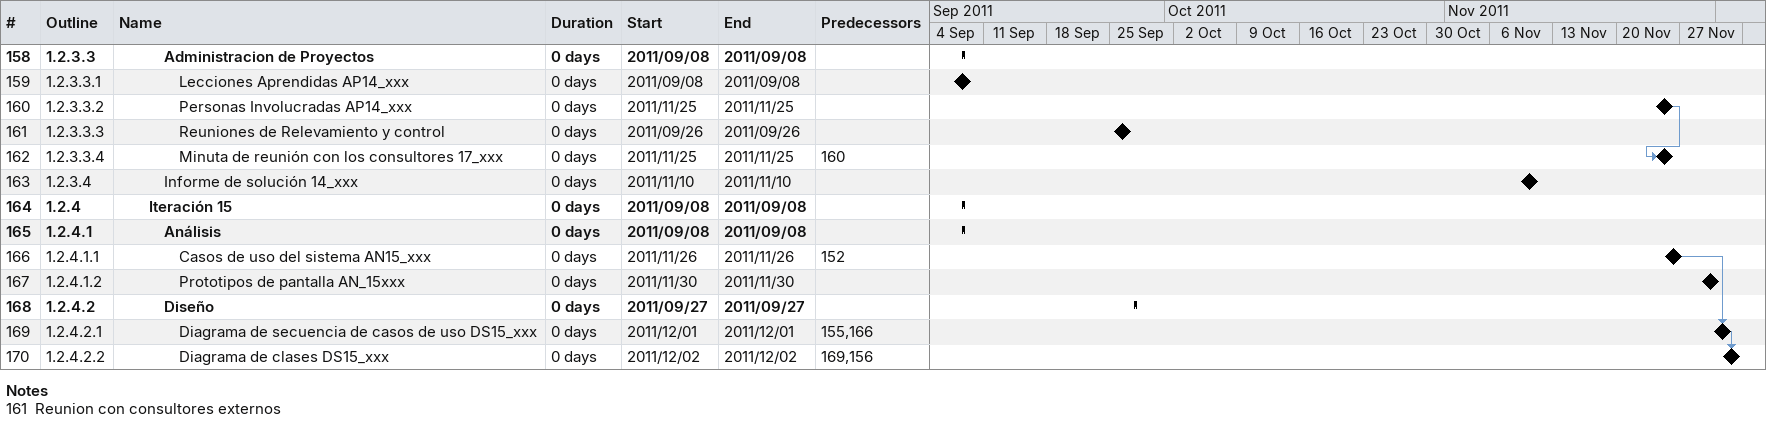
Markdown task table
| ID | WBS | Task | Duration | Start | Finish | Predecessors |
|---|---|---|---|---|---|---|
| 158 | 1.2.3.3 | **Administracion de Proyectos** | 0d | 2011-09-08 | 2011-09-08 |  |
| 159 | 1.2.3.3.1 | Lecciones Aprendidas AP14_xxx | 0d | 2011-09-08 | 2011-09-08 |  |
| 160 | 1.2.3.3.2 | Personas Involucradas AP14_xxx | 0d | 2011-11-25 | 2011-11-25 |  |
| 161 | 1.2.3.3.3 | Reuniones de Relevamiento y control | 0d | 2011-09-26 | 2011-09-26 |  |
| 162 | 1.2.3.3.4 | Minuta de reunión con los consultores 17_xxx | 0d | 2011-11-25 | 2011-11-25 | 160 |
| 163 | 1.2.3.4 | Informe de solución 14_xxx | 0d | 2011-11-10 | 2011-11-10 |  |
| 164 | 1.2.4 | **Iteración 15** | 0d | 2011-09-08 | 2011-09-08 |  |
| 165 | 1.2.4.1 | **Análisis** | 0d | 2011-09-08 | 2011-09-08 |  |
| 166 | 1.2.4.1.1 | Casos de uso del sistema AN15_xxx | 0d | 2011-11-26 | 2011-11-26 | 152 |
| 167 | 1.2.4.1.2 | Prototipos de pantalla AN_15xxx | 0d | 2011-11-30 | 2011-11-30 |  |
| 168 | 1.2.4.2 | **Diseño** | 0d | 2011-09-27 | 2011-09-27 |  |
| 169 | 1.2.4.2.1 | Diagrama de secuencia de casos de uso DS15_xxx | 0d | 2011-12-01 | 2011-12-01 | 155, 166 |
| 170 | 1.2.4.2.2 | Diagrama de clases DS15_xxx | 0d | 2011-12-02 | 2011-12-02 | 169, 156 |

Notes
- 161: Reunion con consultores externos
